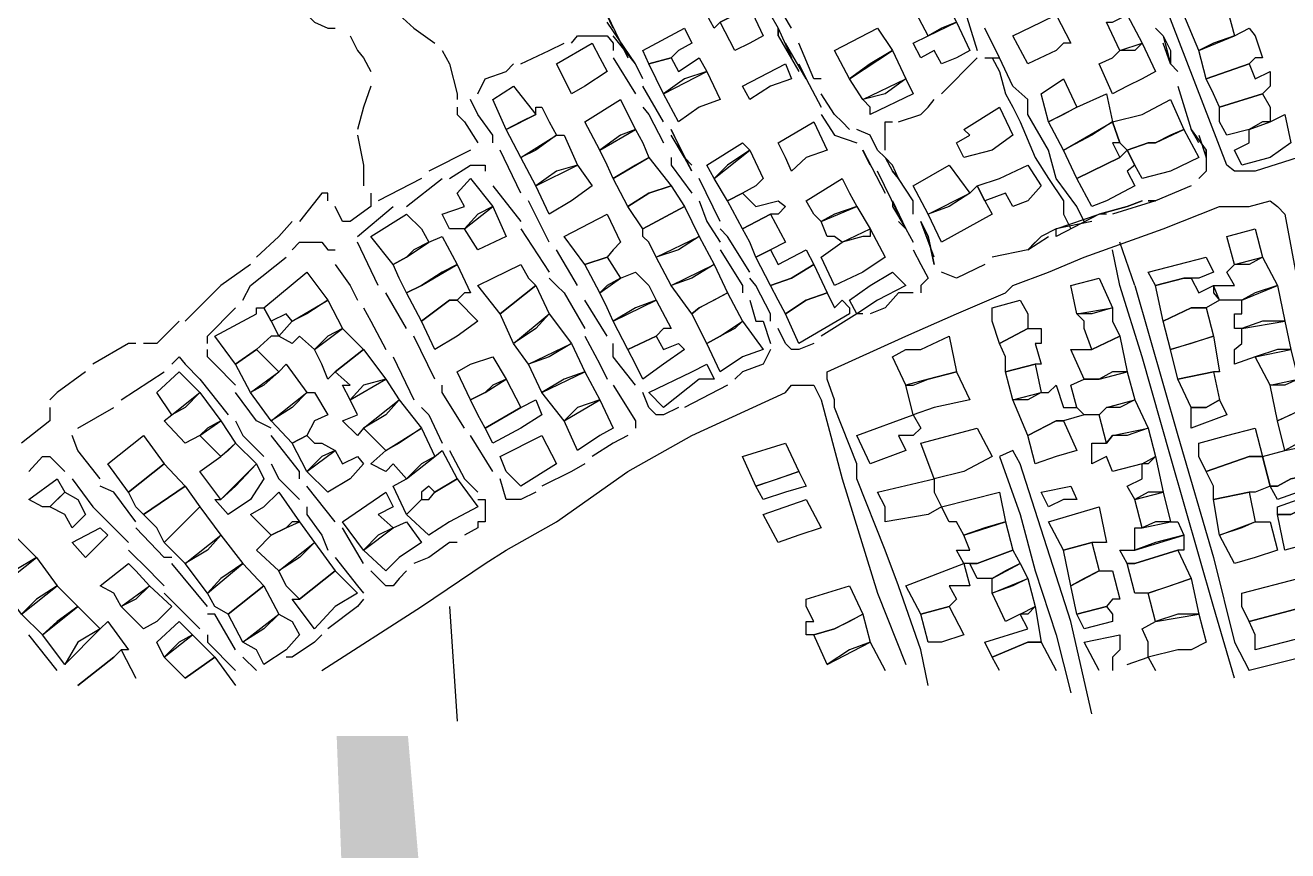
# Model space of a CAD drawing. Header units: millimetres. Extents: x -3588 to 75209, y -3737 to 38254.
# Drawn here: x 18831.5 to 19071.3, y 32644.3 to 32801.1 of the extents above; entities that cross this region are included whole.
import ezdxf

# ---------------------------------------------------------------- set-up
doc = ezdxf.new("R2010")
doc.units = ezdxf.units.MM
doc.layers.add('H', color=250, linetype='Continuous')
doc.layers.add('P', color=253, linetype='Continuous')

msp = doc.modelspace()

# ---------------------------------------------------------------- hatches: boundary and pattern name
at = {"layer": 'H', "linetype": 'Continuous'}
msp.add_hatch(color=256, dxfattribs=at).paths.add_polyline_path([(18891.771, 32636.207), (18890.65, 32666.118), (18904.19, 32666.118), (18906.734, 32636.207), (18891.771, 32636.207), (18891.771, 32636.207)])

# ---------------------------------------------------------------- linework, layer by layer
at = {"layer": 'P'}
for points in [[(19080.054, 32751.658), (19076.101, 32767.742), (19073.285, 32775.935), (19065.091, 32773.391), (19061.138, 32773.391), (19059.73, 32774.527), (19047.599, 32805.862), (19040.813, 32821.946), (19032.635, 32846.512)], [(18943.143, 32800.501), (18940.614, 32805.862), (18939.19, 32807.271)], [(18966.3, 32803.03), (18963.467, 32801.621), (18962.347, 32800.501), (18960.939, 32803.03), (18967.708, 32807.271), (18969.117, 32804.454), (18966.3, 32803.03)], [(18977.022, 32800.501), (18973.07, 32807.271)], [(19005.541, 32800.501), (19002.996, 32799.077), (19000.164, 32804.454), (19005.541, 32807.271), (19008.358, 32801.621), (19005.541, 32800.501)], [(18883.593, 32804.454), (18886.409, 32801.621), (18888.954, 32800.501), (18890.362, 32800.501)], [(18969.117, 32797.668), (18966.3, 32796.26), (18963.467, 32801.621), (18969.117, 32804.454), (18971.661, 32799.077), (18969.117, 32797.668)], [(19008.358, 32804.454), (19009.766, 32804.454), (19012.311, 32796.26)], [(19057.185, 32797.668), (19054.368, 32796.26), (19051.552, 32803.03), (19058.321, 32805.862), (19061.138, 32805.862), (19061.138, 32804.454), (19059.73, 32804.454), (19061.138, 32799.077), (19057.185, 32797.668)], [(18902.493, 32803.03), (18905.326, 32800.501), (18909.279, 32797.668)], [(18942.022, 32803.03), (18945.975, 32794.852)], [(18973.07, 32803.03), (18974.478, 32800.501), (18977.022, 32794.852)], [(19028.682, 32797.668), (19027.274, 32796.26), (19021.913, 32793.716), (19019.08, 32799.077), (19024.441, 32801.621), (19027.274, 32803.03), (19030.091, 32797.668), (19028.682, 32797.668)], [(19042.238, 32796.26), (19039.405, 32796.26), (19036.86, 32801.621), (19037.997, 32801.621), (19040.813, 32803.03), (19043.646, 32797.668), (19042.238, 32796.26)], [(18947.384, 32793.716), (18942.022, 32801.621)], [(18955.561, 32796.26), (18954.153, 32794.852), (18949.928, 32793.716), (18948.792, 32796.26), (18956.698, 32800.501), (18958.106, 32797.668), (18955.561, 32796.26)], [(18974.478, 32800.501), (18974.478, 32799.077), (18978.431, 32792.307)], [(18974.478, 32799.077), (18974.478, 32800.501)], [(18991.986, 32793.716), (18988.033, 32790.899), (18985.216, 32796.26), (18993.394, 32800.501), (18996.211, 32796.26), (18991.986, 32793.716)], [(19008.358, 32794.852), (19005.541, 32793.716), (19004.117, 32796.26), (19001.588, 32794.852), (19000.164, 32797.668), (19002.996, 32799.077), (19008.358, 32801.621), (19010.902, 32796.26), (19008.358, 32794.852)], [(19013.719, 32794.852), (19015.127, 32794.852), (19016.536, 32794.852), (19013.719, 32800.501)], [(19046.19, 32800.501), (19047.599, 32799.077), (19049.007, 32793.716), (19050.415, 32792.307)], [(19065.091, 32794.852), (19063.971, 32793.716), (19055.777, 32790.899), (19054.368, 32796.26), (19061.138, 32799.077), (19063.971, 32800.501), (19065.091, 32799.077), (19066.515, 32794.852), (19065.091, 32794.852)], [(18893.179, 32799.077), (18894.587, 32796.26), (18895.724, 32794.852), (18897.132, 32792.307)], [(18925.651, 32793.716), (18931.012, 32796.26), (18933.828, 32797.668)], [(18937.781, 32789.491), (18935.237, 32788.066), (18933.828, 32790.899), (18932.42, 32793.716), (18939.19, 32797.668), (18940.614, 32794.852), (18942.022, 32792.307), (18937.781, 32789.491)], [(18935.237, 32797.668), (18936.373, 32799.077), (18942.022, 32799.077), (18943.143, 32797.668), (18943.143, 32796.26)], [(18948.792, 32790.899), (18947.384, 32793.716), (18943.143, 32799.077)], [(18979.839, 32790.899), (18975.886, 32797.668)], [(18982.672, 32790.899), (18981.263, 32790.899), (18978.431, 32797.668)], [(19043.646, 32790.899), (19040.813, 32789.491), (19037.997, 32788.066), (19035.452, 32793.716), (19037.997, 32794.852), (19039.405, 32796.26), (19043.646, 32797.668), (19046.19, 32792.307), (19043.646, 32790.899)], [(19047.599, 32799.077), (19049.007, 32796.26), (19049.007, 32793.716), (19047.599, 32797.668)], [(18910.687, 32796.26), (18912.095, 32793.716), (18913.504, 32788.066), (18913.504, 32786.946)], [(18943.143, 32794.852), (18947.384, 32788.066)], [(18956.698, 32790.899), (18952.745, 32788.066), (18951.336, 32790.899), (18949.928, 32793.716), (18954.153, 32794.852), (18955.561, 32792.307), (18959.514, 32794.852), (18960.939, 32792.307), (18956.698, 32790.899)], [(18994.803, 32788.066), (18990.578, 32786.946), (18988.033, 32790.899), (18996.211, 32796.26), (18998.755, 32790.899), (18994.803, 32788.066)], [(19005.541, 32788.066), (19012.311, 32794.852)], [(19015.127, 32794.852), (19016.536, 32792.307), (19017.672, 32788.066), (19019.08, 32785.538), (19020.489, 32782.705), (19023.321, 32775.935), (19025.866, 32771.983), (19028.682, 32767.742), (19028.682, 32765.213), (19030.091, 32762.38)], [(19032.635, 32763.805), (19031.227, 32766.621), (19027.274, 32771.983), (19025.866, 32777.344), (19021.913, 32784.129), (19021.913, 32786.946), (19019.08, 32789.491), (19016.536, 32794.852)], [(18917.457, 32788.066), (18918.865, 32790.899), (18922.818, 32792.307), (18924.242, 32793.716)], [(18973.07, 32789.491), (18969.117, 32786.946), (18967.708, 32789.491), (18975.886, 32793.716), (18977.022, 32790.899), (18973.07, 32789.491)], [(18978.431, 32793.716), (18979.839, 32790.899), (18982.672, 32785.538)], [(19067.924, 32790.899), (19067.924, 32789.491), (19066.515, 32788.066), (19058.321, 32785.538), (19057.185, 32788.066), (19055.777, 32790.899), (19063.971, 32793.716), (19065.091, 32790.899), (19067.924, 32792.307), (19067.924, 32790.899)], [(18959.514, 32785.538), (18955.561, 32782.705), (18952.745, 32788.066), (18960.939, 32792.307), (18963.467, 32786.946), (18959.514, 32785.538)], [(18991.986, 32785.538), (18990.578, 32786.946), (18998.755, 32790.899), (19000.164, 32788.066), (18991.986, 32784.129), (18991.986, 32785.538)], [(19028.682, 32784.129), (19025.866, 32782.705), (19024.441, 32788.066), (19028.682, 32790.899), (19031.227, 32785.538), (19028.682, 32784.129)], [(18897.132, 32789.491), (18895.724, 32785.538), (18894.587, 32781.297)], [(18925.651, 32782.705), (18922.818, 32781.297), (18920.289, 32786.946), (18924.242, 32789.491), (18928.467, 32784.129), (18925.651, 32782.705)], [(18952.745, 32782.705), (18948.792, 32789.491)], [(18988.033, 32781.297), (18986.625, 32782.705), (18985.216, 32784.129), (18982.672, 32788.066)], [(19034.044, 32780.176), (19028.682, 32777.344), (19025.866, 32782.705), (19031.227, 32785.538), (19036.86, 32788.066), (19037.997, 32782.705), (19034.044, 32780.176)], [(19050.415, 32789.491), (19052.96, 32781.297)], [(19066.515, 32782.705), (19063.971, 32781.297), (19059.73, 32780.176), (19058.321, 32782.705), (19058.321, 32785.538), (19066.515, 32788.066), (19067.924, 32785.538), (19067.924, 32782.705), (19066.515, 32782.705)], [(18913.504, 32785.538), (18913.504, 32784.129), (18914.912, 32782.705), (18917.457, 32778.752)], [(18920.289, 32778.752), (18920.289, 32780.176), (18917.457, 32784.129), (18916.048, 32786.946)], [(18928.467, 32777.344), (18925.651, 32775.935), (18922.818, 32781.297), (18928.467, 32784.129), (18928.467, 32785.538), (18929.603, 32785.538), (18931.012, 32782.705), (18932.42, 32780.176), (18928.467, 32777.344)], [(18944.567, 32780.176), (18940.614, 32777.344), (18937.781, 32782.705), (18944.567, 32786.946), (18945.975, 32784.129), (18947.384, 32781.297), (18944.567, 32780.176)], [(18948.792, 32785.538), (18949.928, 32784.129), (18952.745, 32778.752)], [(18997.347, 32782.705), (19001.588, 32784.129), (19002.996, 32785.538), (19004.117, 32786.946)], [(19015.127, 32777.344), (19009.766, 32775.935), (19008.358, 32778.752), (19010.902, 32780.176), (19009.766, 32781.297), (19016.536, 32785.538), (19019.08, 32780.176), (19015.127, 32777.344)], [(19049.007, 32780.176), (19046.19, 32778.752), (19044.766, 32778.752), (19040.813, 32777.344), (19039.405, 32778.752), (19037.997, 32782.705), (19043.646, 32784.129), (19049.007, 32786.946), (19051.552, 32781.297), (19049.007, 32780.176)], [(18982.672, 32784.129), (18985.216, 32780.176), (18989.441, 32778.752)], [(19067.924, 32775.935), (19062.562, 32774.527), (19061.138, 32777.344), (19063.971, 32778.752), (19063.971, 32781.297), (19067.924, 32782.705), (19070.74, 32784.129), (19071.876, 32778.752), (19067.924, 32775.935)], [(18947.384, 32774.527), (18943.143, 32771.983), (18942.022, 32774.527), (18940.614, 32777.344), (18947.384, 32781.297), (18948.792, 32778.752), (18949.928, 32775.935), (18947.384, 32774.527)], [(18958.106, 32773.391), (18954.153, 32781.297)], [(18954.153, 32781.297), (18956.698, 32775.935), (18958.106, 32774.527)], [(18979.839, 32775.935), (18977.022, 32773.391), (18975.886, 32775.935), (18974.478, 32778.752), (18981.263, 32782.705), (18983.792, 32777.344), (18979.839, 32775.935)], [(18996.211, 32774.527), (18994.803, 32775.935), (18993.394, 32777.344), (18991.986, 32780.176), (18989.441, 32781.297)], [(18994.803, 32777.344), (18994.803, 32778.752), (18994.803, 32781.297), (18994.803, 32782.705), (18996.211, 32782.705)], [(19039.405, 32778.752), (19037.997, 32778.752), (19039.405, 32775.935), (19031.227, 32771.983), (19028.682, 32777.344), (19037.997, 32782.705), (19039.405, 32778.752)], [(19049.007, 32773.391), (19043.646, 32771.983), (19042.238, 32774.527), (19040.813, 32777.344), (19044.766, 32778.752), (19046.19, 32778.752), (19051.552, 32781.297), (19054.368, 32775.935), (19049.007, 32773.391)], [(19052.96, 32781.297), (19055.777, 32777.344), (19055.777, 32775.935), (19055.777, 32777.344)], [(19054.368, 32778.752), (19052.96, 32781.297)], [(18894.587, 32780.176), (18895.724, 32774.527), (18895.724, 32770.574)], [(18932.42, 32773.391), (18928.467, 32770.574), (18925.651, 32775.935), (18932.42, 32780.176), (18933.828, 32780.176), (18936.373, 32774.527), (18932.42, 32773.391)], [(18958.106, 32773.391), (18956.698, 32775.935), (18954.153, 32780.176)], [(18964.892, 32774.527), (18962.347, 32771.983), (18960.939, 32774.527), (18967.708, 32778.752), (18969.117, 32777.344), (18964.892, 32774.527)], [(19054.368, 32780.176), (19055.777, 32775.935), (19055.777, 32773.391), (19054.368, 32771.983)], [(18916.048, 32777.344), (18908.142, 32773.391)], [(18925.651, 32769.166), (18921.698, 32777.344)], [(18949.928, 32769.166), (18945.975, 32766.621), (18943.143, 32771.983), (18949.928, 32775.935), (18954.153, 32770.574), (18949.928, 32769.166)], [(18954.153, 32775.935), (18954.153, 32774.527), (18958.106, 32769.166)], [(18970.253, 32770.574), (18967.708, 32769.166), (18964.892, 32767.742), (18962.347, 32771.983), (18969.117, 32777.344), (18971.661, 32771.983), (18970.253, 32770.574)], [(18990.578, 32777.344), (18994.803, 32769.166)], [(18990.578, 32777.344), (18994.803, 32769.166)], [(18991.986, 32774.527), (18990.578, 32777.344)], [(18994.803, 32775.935), (18996.211, 32773.391), (18997.347, 32771.983), (18996.211, 32774.527)], [(19040.813, 32773.391), (19042.238, 32770.574), (19036.86, 32767.742), (19034.044, 32766.621), (19031.227, 32771.983), (19039.405, 32775.935), (19040.813, 32777.344), (19042.238, 32774.527), (19040.813, 32773.391)], [(18912.095, 32771.983), (18916.048, 32774.527), (18917.457, 32774.527), (18918.865, 32774.527), (18918.865, 32773.391)], [(18935.237, 32767.742), (18931.012, 32765.213), (18928.467, 32770.574), (18936.373, 32774.527), (18939.19, 32770.574), (18935.237, 32767.742)], [(18997.347, 32765.213), (18993.394, 32773.391)], [(19000.164, 32765.213), (19000.164, 32767.742), (18997.347, 32771.983), (18996.211, 32773.391)], [(19006.949, 32766.621), (19002.996, 32765.213), (19000.164, 32770.574), (19006.949, 32774.527), (19010.902, 32769.166), (19006.949, 32766.621)], [(19021.913, 32767.742), (19019.08, 32766.621), (19017.672, 32769.166), (19013.719, 32767.742), (19012.311, 32770.574), (19016.536, 32771.983), (19021.913, 32774.527), (19024.441, 32770.574), (19021.913, 32767.742)], [(18906.734, 32771.983), (18898.54, 32767.742)], [(18903.917, 32766.621), (18910.687, 32771.983)], [(18917.457, 32765.213), (18914.912, 32762.38), (18912.095, 32762.38), (18910.687, 32765.213), (18914.912, 32766.621), (18913.504, 32769.166), (18916.048, 32771.983), (18920.289, 32766.621), (18917.457, 32765.213)], [(18963.467, 32763.805), (18959.514, 32771.983)], [(18985.216, 32765.213), (18982.672, 32763.805), (18981.263, 32765.213), (18979.839, 32767.742), (18986.625, 32771.983), (18988.033, 32769.166), (18989.441, 32766.621), (18985.216, 32765.213)], [(18888.954, 32767.742), (18888.954, 32769.166), (18887.818, 32769.166), (18883.593, 32763.805)], [(18897.132, 32769.166), (18897.132, 32766.621)], [(18920.289, 32770.574), (18925.651, 32763.805)], [(18949.928, 32769.166), (18954.153, 32770.574), (18956.698, 32766.621), (18948.792, 32762.38), (18945.975, 32766.621), (18949.928, 32769.166)], [(18974.478, 32765.213), (18973.07, 32765.213), (18967.708, 32762.38), (18964.892, 32767.742), (18967.708, 32769.166), (18970.253, 32766.621), (18974.478, 32767.742), (18975.886, 32766.621), (18974.478, 32765.213)], [(19013.719, 32767.742), (19015.127, 32765.213), (19005.541, 32759.852), (19002.996, 32765.213), (19010.902, 32769.166), (19012.311, 32770.574), (19013.719, 32767.742)], [(19052.96, 32770.574), (19046.19, 32767.742), (19044.766, 32767.742)], [(18897.132, 32766.621), (18893.179, 32763.805), (18891.771, 32763.805), (18890.362, 32766.621)], [(18894.587, 32760.972), (18901.373, 32766.621)], [(18922.818, 32760.972), (18917.457, 32758.427), (18914.912, 32762.38), (18920.289, 32766.621), (18922.818, 32760.972)], [(18931.012, 32759.852), (18927.059, 32767.742)], [(18955.561, 32758.427), (18951.336, 32757.019), (18949.928, 32759.852), (18948.792, 32760.972), (18948.792, 32762.38), (18956.698, 32766.621), (18958.106, 32763.805), (18959.514, 32760.972), (18955.561, 32758.427)], [(18959.514, 32767.742), (18960.939, 32763.805), (18963.467, 32759.852)], [(18991.986, 32760.972), (18990.578, 32760.972), (18986.625, 32759.852), (18985.216, 32760.972), (18983.792, 32760.972), (18982.672, 32763.805), (18989.441, 32766.621), (18991.986, 32762.38), (18991.986, 32760.972)], [(18996.211, 32767.742), (18998.755, 32762.38), (19000.164, 32759.852)], [(18996.211, 32767.742), (18996.211, 32766.621), (18998.755, 32762.38), (18997.347, 32763.805)], [(19025.866, 32754.202), (19032.635, 32757.019), (19047.599, 32762.38), (19058.321, 32766.621), (19063.971, 32766.621), (19067.924, 32767.742), (19069.332, 32766.621), (19070.74, 32765.213), (19073.285, 32751.658), (19074.693, 32746.297), (19076.101, 32740.647), (19080.054, 32727.092), (19081.463, 32724.564), (19084.295, 32711.008), (19086.84, 32702.83), (19088.248, 32694.637), (19089.657, 32689.275), (19089.657, 32686.443), (19086.84, 32685.322), (19085.416, 32683.914), (19063.971, 32678.553)], [(19043.646, 32767.742), (19040.813, 32766.621), (19035.452, 32765.213)], [(19035.452, 32765.213), (19040.813, 32766.621), (19043.646, 32767.742)], [(19044.766, 32767.742), (19046.19, 32767.742), (19037.997, 32765.213)], [(18882.168, 32763.805), (18879.64, 32760.972), (18875.399, 32757.019)], [(18905.326, 32758.427), (18903.917, 32757.019), (18901.373, 32755.611), (18897.132, 32760.972), (18903.917, 32765.213), (18906.734, 32762.38), (18908.142, 32759.852), (18905.326, 32758.427)], [(18943.143, 32758.427), (18942.022, 32757.019), (18937.781, 32755.611), (18933.828, 32760.972), (18942.022, 32765.213), (18944.567, 32759.852), (18943.143, 32758.427)], [(18969.117, 32759.852), (18967.708, 32762.38), (18973.07, 32765.213), (18975.886, 32759.852), (18973.07, 32758.427), (18970.253, 32757.019), (18969.117, 32759.852)], [(19004.117, 32755.611), (19002.996, 32760.972), (19001.588, 32763.805)], [(19001.588, 32763.805), (19002.996, 32760.972), (19004.117, 32755.611)], [(19004.117, 32757.019), (19001.588, 32763.805)], [(19034.044, 32763.805), (19027.274, 32762.38), (19024.441, 32760.972)], [(19035.452, 32765.213), (19027.274, 32760.972)], [(19027.274, 32760.972), (19027.274, 32762.38), (19035.452, 32765.213)], [(19036.86, 32765.213), (19035.452, 32765.213)], [(18925.651, 32762.38), (18931.012, 32754.202)], [(18969.117, 32754.202), (18964.892, 32760.972), (18963.467, 32762.38)], [(18990.578, 32754.202), (18985.216, 32751.658), (18982.672, 32757.019), (18986.625, 32759.852), (18991.986, 32762.38), (18994.803, 32757.019), (18990.578, 32754.202)], [(19063.971, 32755.611), (19061.138, 32755.611), (19059.73, 32760.972), (19065.091, 32762.38), (19066.515, 32757.019), (19063.971, 32755.611)], [(18882.168, 32758.427), (18883.593, 32759.852), (18885.001, 32759.852), (18887.818, 32759.852), (18888.954, 32758.427), (18890.362, 32758.427)], [(18898.54, 32751.658), (18894.587, 32759.852)], [(18910.687, 32754.202), (18906.734, 32751.658), (18903.917, 32750.249), (18902.493, 32753.066), (18901.373, 32755.611), (18903.917, 32757.019), (18908.142, 32759.852), (18910.687, 32760.972), (18913.504, 32755.611), (18910.687, 32754.202)], [(18958.106, 32753.066), (18954.153, 32751.658), (18951.336, 32757.019), (18959.514, 32760.972), (18962.347, 32755.611), (18958.106, 32753.066)], [(19023.321, 32759.852), (19021.913, 32758.427), (19015.127, 32757.019)], [(19024.441, 32760.972), (19021.913, 32758.427), (19025.866, 32760.972)], [(19042.238, 32751.658), (19039.405, 32759.852)], [(18874.263, 32751.658), (18881.048, 32757.019)], [(18936.373, 32751.658), (18932.42, 32758.427)], [(18942.022, 32751.658), (18940.614, 32750.249), (18937.781, 32755.611), (18942.022, 32757.019), (18944.567, 32753.066), (18942.022, 32751.658)], [(18963.467, 32758.427), (18967.708, 32751.658), (18967.708, 32750.249)], [(18981.263, 32755.611), (18977.022, 32753.066), (18973.07, 32751.658), (18970.253, 32757.019), (18973.07, 32758.427), (18974.478, 32755.611), (18979.839, 32758.427), (18981.263, 32755.611)], [(19000.164, 32758.427), (19001.588, 32755.611), (19002.996, 32753.066), (19001.588, 32751.658), (19001.588, 32750.249)], [(19039.405, 32751.658), (19037.997, 32758.427)], [(19054.368, 32753.066), (19052.96, 32753.066), (19051.552, 32753.066), (19046.19, 32751.658), (19044.766, 32754.202), (19050.415, 32755.611), (19055.777, 32757.019), (19057.185, 32754.202), (19054.368, 32753.066)], [(19065.091, 32750.249), (19062.562, 32748.841), (19058.321, 32748.841), (19057.185, 32751.658), (19061.138, 32751.658), (19059.73, 32754.202), (19061.138, 32755.611), (19066.515, 32757.019), (19069.332, 32751.658), (19065.091, 32750.249)], [(18874.263, 32755.611), (18868.629, 32751.658)], [(18885.001, 32746.297), (18882.168, 32744.888), (18881.048, 32746.297), (18878.216, 32744.888), (18876.807, 32747.417), (18885.001, 32754.202), (18888.954, 32748.841), (18885.001, 32746.297)], [(18890.362, 32755.611), (18893.179, 32751.658), (18894.587, 32748.841)], [(18914.912, 32750.249), (18913.504, 32748.841), (18912.095, 32748.841), (18906.734, 32744.888), (18903.917, 32750.249), (18906.734, 32751.658), (18913.504, 32755.611), (18916.048, 32750.249), (18914.912, 32750.249)], [(18920.289, 32753.066), (18925.651, 32755.611), (18927.059, 32753.066), (18928.467, 32751.658), (18921.698, 32746.297), (18917.457, 32751.658), (18920.289, 32753.066)], [(18947.384, 32747.417), (18943.143, 32744.888), (18942.022, 32747.417), (18940.614, 32750.249), (18944.567, 32753.066), (18947.384, 32754.202), (18949.928, 32751.658), (18951.336, 32748.841), (18947.384, 32747.417)], [(18962.347, 32748.841), (18959.514, 32747.417), (18958.106, 32746.297), (18954.153, 32751.658), (18962.347, 32755.611), (18964.892, 32750.249), (18962.347, 32748.841)], [(18974.478, 32748.841), (18973.07, 32751.658), (18977.022, 32753.066), (18981.263, 32755.611), (18983.792, 32750.249), (18979.839, 32748.841), (18975.886, 32746.297), (18974.478, 32748.841)], [(19002.996, 32675.72), (19001.588, 32682.506), (18997.347, 32694.637), (18994.803, 32701.406), (18989.441, 32714.961), (18989.441, 32717.778), (18985.216, 32728.516), (18985.216, 32729.925), (18983.792, 32733.878), (18983.792, 32735.286), (18998.755, 32742.056), (19008.358, 32746.297), (19017.672, 32750.249), (19019.08, 32751.658), (19025.866, 32754.202)], [(18991.986, 32751.658), (18996.211, 32754.202), (18998.755, 32751.658), (18993.394, 32748.841), (18989.441, 32746.297), (18988.033, 32748.841), (18991.986, 32751.658)], [(19013.719, 32755.611), (19008.358, 32753.066), (19005.541, 32754.202)], [(18931.012, 32753.066), (18932.42, 32751.658)], [(18973.07, 32744.888), (18973.07, 32746.297), (18970.253, 32751.658), (18969.117, 32753.066)], [(19034.044, 32746.297), (19031.227, 32746.297), (19030.091, 32751.658), (19035.452, 32753.066), (19037.997, 32747.417), (19034.044, 32746.297)], [(19057.185, 32750.249), (19058.321, 32748.841), (19055.777, 32747.417), (19052.96, 32747.417), (19047.599, 32744.888), (19046.19, 32751.658), (19051.552, 32753.066), (19052.96, 32753.066), (19054.368, 32750.249), (19057.185, 32751.658), (19057.185, 32750.249)], [(18868.629, 32751.658), (18861.844, 32744.888)], [(18872.854, 32748.841), (18874.263, 32751.658)], [(18903.917, 32743.48), (18899.965, 32750.249)], [(18928.467, 32743.48), (18924.242, 32740.647), (18921.698, 32746.297), (18928.467, 32751.658), (18931.012, 32746.297), (18928.467, 32743.48)], [(18932.42, 32751.658), (18933.828, 32750.249), (18937.781, 32743.48)], [(18966.3, 32743.48), (18963.467, 32742.056), (18960.939, 32740.647), (18958.106, 32746.297), (18959.514, 32747.417), (18964.892, 32750.249), (18967.708, 32744.888), (18966.3, 32743.48)], [(18988.033, 32747.417), (18988.033, 32746.297), (18978.431, 32740.647), (18975.886, 32746.297), (18979.839, 32748.841), (18983.792, 32750.249), (18985.216, 32747.417), (18986.625, 32748.841), (18988.033, 32747.417)], [(19000.164, 32750.249), (18997.347, 32750.249), (18994.803, 32747.417), (18991.986, 32746.297)], [(19061.138, 32677.128), (19057.185, 32690.684), (19049.007, 32719.202), (19043.646, 32738.103), (19039.405, 32751.658)], [(19042.238, 32751.658), (19050.415, 32723.155), (19057.185, 32699.998), (19061.138, 32683.914), (19063.971, 32678.553)], [(19066.515, 32744.888), (19062.562, 32743.48), (19061.138, 32743.48), (19061.138, 32746.297), (19062.562, 32746.297), (19062.562, 32748.841), (19069.332, 32751.658), (19070.74, 32744.888), (19066.515, 32744.888)], [(18866.085, 32740.647), (18866.085, 32742.056), (18871.446, 32747.417)], [(18875.399, 32747.417), (18876.807, 32747.417), (18878.216, 32744.888), (18879.64, 32742.056), (18878.216, 32742.056), (18875.399, 32739.527), (18871.446, 32736.694), (18867.493, 32742.056), (18875.399, 32746.297), (18875.399, 32747.417)], [(18888.954, 32742.056), (18886.409, 32739.527), (18883.593, 32742.056), (18882.168, 32740.647), (18879.64, 32742.056), (18882.168, 32744.888), (18888.954, 32748.841), (18891.771, 32743.48), (18888.954, 32742.056)], [(18895.724, 32747.417), (18897.132, 32744.888), (18899.965, 32739.527)], [(18913.504, 32742.056), (18909.279, 32739.527), (18906.734, 32744.888), (18912.095, 32748.841), (18913.504, 32748.841), (18917.457, 32744.888), (18913.504, 32742.056)], [(18942.022, 32742.056), (18937.781, 32748.841)], [(18952.745, 32743.48), (18951.336, 32742.056), (18945.975, 32739.527), (18943.143, 32744.888), (18951.336, 32748.841), (18954.153, 32743.48), (18952.745, 32743.48)], [(18969.117, 32748.841), (18970.253, 32744.888), (18971.661, 32744.888), (18973.07, 32740.647)], [(19015.127, 32744.888), (19015.127, 32747.417), (19020.489, 32748.841), (19021.913, 32746.297), (19021.913, 32743.48), (19016.536, 32740.647), (19015.127, 32744.888)], [(19032.635, 32744.888), (19031.227, 32746.297), (19037.997, 32747.417), (19037.997, 32744.888), (19039.405, 32742.056), (19034.044, 32739.527), (19032.635, 32743.48), (19032.635, 32744.888)], [(19052.96, 32740.647), (19049.007, 32739.527), (19047.599, 32744.888), (19052.96, 32747.417), (19055.777, 32747.417), (19057.185, 32742.056), (19052.96, 32740.647)], [(18860.723, 32744.888), (18856.482, 32740.647), (18853.938, 32740.647)], [(18931.012, 32738.103), (18927.059, 32736.694), (18924.242, 32740.647), (18931.012, 32746.297), (18935.237, 32740.647), (18931.012, 32738.103)], [(18967.708, 32738.103), (18963.467, 32735.286), (18960.939, 32740.647), (18963.467, 32742.056), (18967.708, 32744.888), (18971.661, 32739.527), (18967.708, 32738.103)], [(18990.578, 32746.297), (18989.441, 32746.297), (18982.672, 32742.056)], [(19069.332, 32739.527), (19065.091, 32738.103), (19061.138, 32736.694), (19061.138, 32739.527), (19062.562, 32740.647), (19062.562, 32743.48), (19070.74, 32744.888), (19071.876, 32739.527), (19069.332, 32739.527)], [(18887.818, 32736.694), (18886.409, 32739.527), (18891.771, 32743.48), (18895.724, 32739.527), (18890.362, 32735.286), (18888.954, 32733.878), (18887.818, 32736.694)], [(18981.263, 32740.647), (18978.431, 32739.527), (18977.022, 32739.527), (18975.886, 32740.647), (18974.478, 32743.48)], [(19017.672, 32738.103), (19016.536, 32740.647), (19021.913, 32743.48), (19024.441, 32743.48), (19024.441, 32740.647), (19023.321, 32740.647), (19024.441, 32736.694), (19023.321, 32736.694), (19017.672, 32735.286), (19017.672, 32738.103)], [(18852.53, 32740.647), (18851.121, 32740.647), (18844.352, 32736.694)], [(18909.279, 32733.878), (18905.326, 32742.056)], [(18933.828, 32733.878), (18929.603, 32731.333), (18927.059, 32736.694), (18935.237, 32740.647), (18937.781, 32735.286), (18933.828, 32733.878)], [(18937.781, 32742.056), (18940.614, 32736.694), (18942.022, 32733.878)], [(18947.384, 32732.741), (18943.143, 32738.103), (18943.143, 32740.647)], [(18952.745, 32736.694), (18948.792, 32733.878), (18947.384, 32736.694), (18945.975, 32739.527), (18951.336, 32742.056), (18952.745, 32739.527), (18955.561, 32740.647), (18956.698, 32739.527), (18952.745, 32736.694)], [(18998.755, 32739.527), (19001.588, 32739.527), (19006.949, 32742.056), (19008.358, 32735.286), (19002.996, 32733.878), (18998.755, 32732.741), (18996.211, 32738.103), (18998.755, 32739.527)], [(19037.997, 32735.286), (19035.452, 32733.878), (19032.635, 32733.878), (19030.091, 32739.527), (19031.227, 32739.527), (19034.044, 32739.527), (19039.405, 32742.056), (19040.813, 32735.286), (19037.997, 32735.286)], [(19057.185, 32735.286), (19050.415, 32733.878), (19049.007, 32739.527), (19057.185, 32742.056), (19058.321, 32735.286), (19057.185, 32735.286)], [(18859.315, 32736.694), (18860.723, 32738.103), (18861.844, 32736.694), (18864.676, 32733.878)], [(18871.446, 32732.741), (18867.493, 32736.694), (18866.085, 32738.103), (18866.085, 32739.527)], [(18876.807, 32732.741), (18874.263, 32731.333), (18871.446, 32736.694), (18875.399, 32739.527), (18879.64, 32735.286), (18876.807, 32732.741)], [(18895.724, 32732.741), (18893.179, 32729.925), (18891.771, 32732.741), (18893.179, 32732.741), (18890.362, 32735.286), (18895.724, 32739.527), (18899.965, 32733.878), (18895.724, 32732.741)], [(18901.373, 32738.103), (18905.326, 32729.925)], [(18920.289, 32732.741), (18918.865, 32731.333), (18916.048, 32729.925), (18913.504, 32735.286), (18916.048, 32736.694), (18920.289, 32738.103), (18922.818, 32733.878), (18920.289, 32732.741)], [(18973.07, 32739.527), (18971.661, 32736.694), (18967.708, 32735.286), (18966.3, 32733.878)], [(19070.74, 32732.741), (19067.924, 32732.741), (19065.091, 32738.103), (19071.876, 32739.527), (19073.285, 32733.878), (19070.74, 32732.741)], [(18842.943, 32735.286), (18837.566, 32731.333), (18836.158, 32729.925)], [(18849.713, 32729.925), (18857.891, 32735.286)], [(18861.844, 32728.516), (18859.315, 32727.092), (18856.482, 32731.333), (18860.723, 32735.286), (18864.676, 32731.333), (18861.844, 32728.516)], [(18882.168, 32728.516), (18878.216, 32725.972), (18874.263, 32731.333), (18879.64, 32735.286), (18881.048, 32736.694), (18885.001, 32731.333), (18882.168, 32728.516)], [(18936.373, 32728.516), (18933.828, 32725.972), (18929.603, 32731.333), (18937.781, 32735.286), (18940.614, 32729.925), (18936.373, 32728.516)], [(18960.939, 32733.878), (18959.514, 32733.878), (18952.745, 32728.516), (18949.928, 32731.333), (18958.106, 32735.286), (18960.939, 32736.694), (18962.347, 32733.878), (18960.939, 32733.878)], [(19000.164, 32732.741), (19002.996, 32733.878), (19008.358, 32735.286), (19010.902, 32729.925), (19004.117, 32728.516), (19000.164, 32727.092), (18998.755, 32732.741), (19000.164, 32732.741)], [(19021.913, 32729.925), (19019.08, 32729.925), (19017.672, 32735.286), (19023.321, 32736.694), (19024.441, 32731.333), (19021.913, 32729.925)], [(19039.405, 32728.516), (19036.86, 32728.516), (19035.452, 32727.092), (19032.635, 32727.092), (19031.227, 32728.516), (19030.091, 32732.741), (19032.635, 32733.878), (19035.452, 32733.878), (19040.813, 32735.286), (19042.238, 32729.925), (19039.405, 32728.516)], [(19055.777, 32728.516), (19052.96, 32728.516), (19050.415, 32733.878), (19057.185, 32735.286), (19058.321, 32729.925), (19055.777, 32728.516)], [(18864.676, 32733.878), (18870.038, 32727.092)], [(18887.818, 32678.553), (18906.734, 32690.684), (18918.865, 32698.878), (18922.818, 32701.406), (18932.42, 32706.767), (18945.975, 32716.37), (18958.106, 32723.155), (18975.886, 32731.333), (18977.022, 32732.741)], [(18899.965, 32727.092), (18895.724, 32724.564), (18894.587, 32723.155), (18891.771, 32725.972), (18894.587, 32727.092), (18893.179, 32729.925), (18899.965, 32733.878), (18902.493, 32729.925), (18899.965, 32727.092)], [(18914.912, 32724.564), (18910.687, 32731.333), (18910.687, 32732.741)], [(18917.457, 32727.092), (18916.048, 32729.925), (18918.865, 32731.333), (18922.818, 32733.878), (18925.651, 32728.516), (18918.865, 32724.564), (18917.457, 32727.092)], [(18943.143, 32732.741), (18947.384, 32725.972), (18947.384, 32724.564)], [(18964.892, 32732.741), (18956.698, 32728.516)], [(18977.022, 32732.741), (18978.431, 32732.741), (18981.263, 32732.741), (18982.672, 32729.925), (18986.625, 32714.961), (18993.394, 32693.228), (18998.755, 32679.673)], [(19031.227, 32728.516), (19032.635, 32727.092), (19028.682, 32725.972), (19027.274, 32725.972), (19021.913, 32723.155), (19019.08, 32729.925), (19024.441, 32731.333), (19025.866, 32731.333), (19027.274, 32732.741), (19028.682, 32728.516), (19031.227, 32728.516)], [(19071.876, 32727.092), (19069.332, 32725.972), (19067.924, 32732.741), (19073.285, 32733.878), (19074.693, 32728.516), (19071.876, 32727.092)], [(18866.085, 32724.564), (18864.676, 32723.155), (18861.844, 32721.731), (18857.891, 32725.972), (18859.315, 32727.092), (18864.676, 32731.333), (18868.629, 32725.972), (18866.085, 32724.564)], [(18878.216, 32724.564), (18875.399, 32725.972), (18871.446, 32731.333)], [(18886.409, 32725.972), (18885.001, 32723.155), (18882.168, 32721.731), (18878.216, 32725.972), (18885.001, 32731.333), (18886.409, 32731.333), (18888.954, 32727.092), (18886.409, 32725.972)], [(18955.561, 32728.516), (18952.745, 32727.092), (18951.336, 32727.092), (18949.928, 32728.516), (18948.792, 32731.333)], [(18836.158, 32728.516), (18836.158, 32725.972), (18830.797, 32721.731)], [(18841.519, 32724.564), (18848.305, 32728.516)], [(18902.493, 32721.731), (18899.965, 32720.323), (18895.724, 32724.564), (18902.493, 32729.925), (18906.734, 32724.564), (18902.493, 32721.731)], [(18906.734, 32728.516), (18908.142, 32727.092), (18910.687, 32721.731)], [(18925.651, 32724.564), (18920.289, 32721.731), (18918.865, 32724.564), (18925.651, 32728.516), (18928.467, 32729.925), (18929.603, 32727.092), (18925.651, 32724.564)], [(18940.614, 32723.155), (18936.373, 32720.323), (18933.828, 32725.972), (18940.614, 32729.925), (18943.143, 32724.564), (18940.614, 32723.155)], [(19040.813, 32723.155), (19037.997, 32723.155), (19036.86, 32721.731), (19035.452, 32727.092), (19036.86, 32728.516), (19042.238, 32729.925), (19044.766, 32724.564), (19040.813, 32723.155)], [(19055.777, 32728.516), (19058.321, 32729.925), (19059.73, 32727.092), (19052.96, 32724.564), (19052.96, 32728.516), (19055.777, 32728.516)], [(19073.285, 32721.731), (19070.74, 32720.323), (19069.332, 32725.972), (19074.693, 32728.516), (19077.51, 32721.731), (19073.285, 32721.731)], [(18870.038, 32720.323), (18868.629, 32719.202), (18864.676, 32723.155), (18868.629, 32725.972), (18871.446, 32721.731), (18870.038, 32720.323)], [(18871.446, 32725.972), (18872.854, 32723.155), (18876.807, 32719.202)], [(19000.164, 32723.155), (18997.347, 32723.155), (18998.755, 32720.323), (18991.986, 32717.778), (18989.441, 32723.155), (19000.164, 32727.092), (19001.588, 32724.564), (19000.164, 32723.155)], [(19027.274, 32719.202), (19023.321, 32717.778), (19021.913, 32723.155), (19027.274, 32725.972), (19028.682, 32725.972), (19031.227, 32720.323), (19027.274, 32719.202)], [(18845.76, 32714.961), (18841.519, 32720.323), (18840.399, 32723.155)], [(18857.891, 32717.778), (18851.121, 32712.417), (18847.168, 32717.778), (18853.938, 32723.155), (18857.891, 32717.778)], [(18883.593, 32714.961), (18883.593, 32716.37), (18878.216, 32723.155)], [(18887.818, 32719.202), (18885.001, 32716.37), (18882.168, 32721.731), (18885.001, 32723.155), (18886.409, 32721.731), (18887.818, 32721.731), (18890.362, 32720.323), (18887.818, 32719.202)], [(18906.734, 32717.778), (18903.917, 32714.961), (18901.373, 32717.778), (18899.965, 32716.37), (18897.132, 32717.778), (18899.965, 32720.323), (18906.734, 32724.564), (18909.279, 32719.202), (18906.734, 32717.778)], [(18920.289, 32716.37), (18916.048, 32723.155)], [(18922.818, 32716.37), (18921.698, 32719.202), (18929.603, 32723.155), (18932.42, 32717.778), (18925.651, 32713.553), (18922.818, 32716.37)], [(18945.975, 32723.155), (18943.143, 32721.731), (18939.19, 32719.202)], [(19009.766, 32716.37), (19004.117, 32714.961), (19001.588, 32721.731), (19012.311, 32724.564), (19015.127, 32719.202), (19009.766, 32716.37)], [(19044.766, 32717.778), (19043.646, 32717.778), (19037.997, 32716.37), (19036.86, 32719.202), (19034.044, 32717.778), (19034.044, 32721.731), (19036.86, 32721.731), (19037.997, 32723.155), (19044.766, 32724.564), (19046.19, 32719.202), (19044.766, 32717.778)], [(19054.368, 32719.202), (19054.368, 32721.731), (19059.73, 32723.155), (19065.091, 32724.564), (19066.515, 32719.202), (19063.971, 32719.202), (19055.777, 32716.37), (19054.368, 32719.202)], [(18871.446, 32713.553), (18868.629, 32711.008), (18864.676, 32716.37), (18868.629, 32719.202), (18871.446, 32721.731), (18875.399, 32717.778), (18871.446, 32713.553)], [(18974.478, 32714.961), (18970.253, 32713.553), (18967.708, 32719.202), (18975.886, 32721.731), (18978.431, 32716.37), (18974.478, 32714.961)], [(19070.74, 32720.323), (19077.51, 32721.731), (19078.646, 32716.37), (19071.876, 32714.961), (19069.332, 32713.553), (19067.924, 32713.553), (19066.515, 32719.202), (19070.74, 32720.323)], [(18832.205, 32716.37), (18834.749, 32719.202), (18836.158, 32719.202), (18837.566, 32717.778), (18838.99, 32716.37)], [(18893.179, 32714.961), (18888.954, 32712.417), (18885.001, 32716.37), (18890.362, 32720.323), (18891.771, 32717.778), (18894.587, 32719.202), (18895.724, 32717.778), (18893.179, 32714.961)], [(18913.504, 32714.961), (18909.279, 32712.417), (18908.142, 32713.553), (18906.734, 32712.417), (18906.734, 32711.008), (18903.917, 32708.192), (18901.373, 32713.553), (18903.917, 32714.961), (18909.279, 32719.202), (18910.687, 32720.323), (18913.504, 32714.961)], [(18912.095, 32720.323), (18914.912, 32714.961), (18917.457, 32712.417)], [(19034.044, 32670.359), (19030.091, 32687.867), (19020.489, 32717.778), (19019.08, 32720.323), (19016.536, 32719.202), (19020.489, 32708.192), (19023.321, 32697.453), (19027.274, 32685.322), (19030.091, 32674.312)], [(19044.766, 32712.417), (19042.238, 32711.008), (19040.813, 32713.553), (19043.646, 32714.961), (19043.646, 32717.778), (19046.19, 32719.202), (19047.599, 32712.417), (19044.766, 32712.417)], [(19057.185, 32713.553), (19055.777, 32716.37), (19063.971, 32719.202), (19066.515, 32719.202), (19067.924, 32713.553), (19065.091, 32712.417), (19063.971, 32712.417), (19057.185, 32711.008), (19057.185, 32713.553)], [(18852.53, 32709.6), (18851.121, 32712.417), (18857.891, 32717.778), (18861.844, 32713.553), (18853.938, 32708.192), (18852.53, 32709.6)], [(18874.263, 32711.008), (18870.038, 32708.192), (18867.493, 32711.008), (18868.629, 32711.008), (18875.399, 32717.778), (18876.807, 32714.961), (18874.263, 32711.008)], [(18878.216, 32717.778), (18879.64, 32714.961), (18881.048, 32713.553), (18883.593, 32711.008)], [(18937.781, 32717.778), (18935.237, 32716.37), (18929.603, 32713.553)], [(18975.886, 32712.417), (18971.661, 32711.008), (18970.253, 32713.553), (18978.431, 32716.37), (18979.839, 32713.553), (18975.886, 32712.417)], [(19077.51, 32709.6), (19074.693, 32709.6), (19071.876, 32708.192), (19069.332, 32708.192), (19069.332, 32709.6), (19073.285, 32711.008), (19073.285, 32712.417), (19069.332, 32711.008), (19067.924, 32713.553), (19069.332, 32713.553), (19071.876, 32714.961), (19078.646, 32716.37), (19080.054, 32711.008), (19077.51, 32709.6)], [(18836.158, 32709.6), (18834.749, 32709.6), (18832.205, 32711.008), (18837.566, 32714.961), (18838.99, 32712.417), (18836.158, 32709.6)], [(18840.399, 32714.961), (18844.352, 32709.6)], [(18852.53, 32706.767), (18848.305, 32712.417), (18845.76, 32713.553)], [(18856.482, 32705.647), (18853.938, 32708.192), (18861.844, 32713.553), (18864.676, 32709.6), (18857.891, 32702.83), (18856.482, 32705.647)], [(18890.362, 32706.767), (18885.001, 32713.553)], [(18908.142, 32711.008), (18909.279, 32712.417), (18913.504, 32714.961), (18917.457, 32709.6), (18912.095, 32706.767), (18908.142, 32704.239), (18903.917, 32708.192), (18906.734, 32711.008), (18908.142, 32711.008)], [(18928.467, 32712.417), (18925.651, 32711.008), (18922.818, 32711.008), (18921.698, 32714.961)], [(18994.803, 32709.6), (18993.394, 32712.417), (19004.117, 32714.961), (19004.117, 32712.417), (19005.541, 32709.6), (19002.996, 32708.192), (18994.803, 32706.767), (18994.803, 32709.6)], [(19028.682, 32711.008), (19025.866, 32709.6), (19024.441, 32712.417), (19030.091, 32713.553), (19031.227, 32711.008), (19028.682, 32711.008)], [(18837.566, 32711.008), (18838.99, 32712.417), (18841.519, 32711.008), (18842.943, 32708.192), (18840.399, 32705.647), (18838.99, 32708.192), (18836.158, 32709.6), (18837.566, 32711.008)], [(18882.168, 32706.767), (18881.048, 32705.647), (18878.216, 32704.239), (18874.263, 32708.192), (18876.807, 32709.6), (18879.64, 32712.417), (18883.593, 32706.767), (18882.168, 32706.767)], [(18898.54, 32704.239), (18895.724, 32701.406), (18891.771, 32706.767), (18899.965, 32712.417), (18901.373, 32709.6), (18898.54, 32708.192), (18901.373, 32705.647), (18898.54, 32704.239)], [(18917.457, 32711.008), (18918.865, 32711.008), (18918.865, 32709.6), (18918.865, 32708.192), (18918.865, 32706.767), (18917.457, 32706.767), (18917.457, 32705.647), (18914.912, 32704.239)], [(18978.431, 32704.239), (18974.478, 32702.83), (18971.661, 32708.192), (18979.839, 32711.008), (18982.672, 32705.647), (18978.431, 32704.239)], [(19013.719, 32705.647), (19009.766, 32704.239), (19008.358, 32706.767), (19006.949, 32706.767), (19005.541, 32709.6), (19016.536, 32712.417), (19017.672, 32706.767), (19013.719, 32705.647)], [(19046.19, 32706.767), (19043.646, 32705.647), (19042.238, 32711.008), (19047.599, 32712.417), (19049.007, 32706.767), (19046.19, 32706.767)], [(19062.562, 32705.647), (19058.321, 32704.239), (19057.185, 32711.008), (19063.971, 32712.417), (19065.091, 32706.767), (19062.562, 32705.647)], [(19078.646, 32704.239), (19076.101, 32702.83), (19070.74, 32701.406), (19069.332, 32708.192), (19071.876, 32708.192), (19074.693, 32709.6), (19080.054, 32711.008), (19081.463, 32705.647), (19078.646, 32704.239)], [(18844.352, 32709.6), (18847.168, 32706.767), (18851.121, 32702.83)], [(18866.085, 32701.406), (18861.844, 32698.878), (18857.891, 32702.83), (18864.676, 32709.6), (18868.629, 32704.239), (18866.085, 32701.406)], [(18885.001, 32709.6), (18885.001, 32708.192), (18887.818, 32704.239), (18888.954, 32701.406)], [(19035.452, 32702.83), (19034.044, 32702.83), (19028.682, 32701.406), (19025.866, 32706.767), (19035.452, 32709.6), (19036.86, 32702.83), (19035.452, 32702.83)], [(18883.593, 32699.998), (18879.64, 32697.453), (18875.399, 32701.406), (18878.216, 32704.239), (18881.048, 32705.647), (18883.593, 32706.767), (18886.409, 32702.83), (18883.593, 32699.998)], [(18902.493, 32699.998), (18899.965, 32697.453), (18895.724, 32701.406), (18901.373, 32705.647), (18903.917, 32706.767), (18906.734, 32702.83), (18902.493, 32699.998)], [(19019.08, 32701.406), (19012.311, 32698.878), (19010.902, 32698.878), (19009.766, 32698.878), (19008.358, 32701.406), (19010.902, 32701.406), (19009.766, 32704.239), (19017.672, 32706.767), (19019.08, 32701.406)], [(19046.19, 32702.83), (19042.238, 32701.406), (19042.238, 32705.647), (19043.646, 32705.647), (19049.007, 32706.767), (19050.415, 32706.767), (19051.552, 32704.239), (19046.19, 32702.83)], [(19065.091, 32699.998), (19061.138, 32698.878), (19058.321, 32704.239), (19065.091, 32706.767), (19067.924, 32706.767), (19069.332, 32701.406), (19065.091, 32699.998)], [(18829.388, 32697.453), (18826.844, 32694.637), (18822.619, 32698.878), (18827.98, 32702.83), (18829.388, 32704.239), (18833.613, 32699.998), (18829.388, 32697.453)], [(18845.76, 32705.647), (18847.168, 32704.239), (18842.943, 32699.998), (18840.399, 32702.83), (18845.76, 32705.647)], [(18859.315, 32699.998), (18857.891, 32699.998), (18852.53, 32705.647)], [(18868.629, 32696.045), (18866.085, 32693.228), (18861.844, 32698.878), (18868.629, 32704.239), (18872.854, 32698.878), (18868.629, 32696.045)], [(18895.724, 32698.878), (18891.771, 32705.647)], [(19051.552, 32701.406), (19050.415, 32701.406), (19042.238, 32698.878), (19040.813, 32698.878), (19039.405, 32701.406), (19042.238, 32701.406), (19051.552, 32704.239), (19051.552, 32701.406)], [(18851.121, 32701.406), (18855.074, 32697.453), (18856.482, 32696.045), (18857.891, 32694.637)], [(18881.048, 32694.637), (18879.64, 32697.453), (18886.409, 32702.83), (18890.362, 32697.453), (18883.593, 32692.092), (18881.048, 32694.637)], [(18913.504, 32702.83), (18912.095, 32702.83), (18908.142, 32699.998), (18905.326, 32698.878)], [(19017.672, 32697.453), (19015.127, 32696.045), (19012.311, 32696.045), (19010.902, 32698.878), (19012.311, 32698.878), (19019.08, 32701.406), (19020.489, 32698.878), (19017.672, 32697.453)], [(19032.635, 32696.045), (19030.091, 32694.637), (19028.682, 32701.406), (19034.044, 32702.83), (19035.452, 32697.453), (19032.635, 32696.045)], [(19049.007, 32694.637), (19044.766, 32693.228), (19042.238, 32693.228), (19040.813, 32698.878), (19042.238, 32698.878), (19050.415, 32701.406), (19052.96, 32696.045), (19049.007, 32694.637)], [(18833.613, 32692.092), (18830.797, 32689.275), (18826.844, 32694.637), (18833.613, 32699.998), (18837.566, 32694.637), (18833.613, 32692.092)], [(18890.362, 32699.998), (18894.587, 32694.637), (18895.724, 32693.228)], [(18852.53, 32692.092), (18849.713, 32690.684), (18848.305, 32693.228), (18845.76, 32694.637), (18851.121, 32698.878), (18852.53, 32697.453), (18855.074, 32694.637), (18852.53, 32692.092)], [(18866.085, 32690.684), (18859.315, 32698.878)], [(18867.493, 32690.684), (18866.085, 32693.228), (18872.854, 32698.878), (18876.807, 32694.637), (18870.038, 32689.275), (18867.493, 32690.684)], [(18890.362, 32690.684), (18886.409, 32686.443), (18882.168, 32692.092), (18883.593, 32692.092), (18890.362, 32697.453), (18894.587, 32693.228), (18890.362, 32690.684)], [(18903.917, 32697.453), (18902.493, 32696.045), (18901.373, 32694.637), (18899.965, 32694.637), (18897.132, 32697.453)], [(19010.902, 32694.637), (19006.949, 32694.637), (19008.358, 32692.092), (19006.949, 32690.684), (19001.588, 32689.275), (18998.755, 32694.637), (19009.766, 32698.878), (19010.902, 32694.637)], [(19019.08, 32694.637), (19015.127, 32693.228), (19015.127, 32696.045), (19020.489, 32698.878), (19021.913, 32696.045), (19019.08, 32694.637)], [(19037.997, 32692.092), (19036.86, 32690.684), (19031.227, 32689.275), (19030.091, 32694.637), (19035.452, 32697.453), (19037.997, 32697.453), (19039.405, 32692.092), (19037.997, 32692.092)], [(18837.566, 32687.867), (18834.749, 32685.322), (18830.797, 32689.275), (18837.566, 32694.637), (18841.519, 32690.684), (18837.566, 32687.867)], [(18856.482, 32687.867), (18853.938, 32686.443), (18849.713, 32690.684), (18855.074, 32694.637), (18859.315, 32690.684), (18856.482, 32687.867)], [(18876.807, 32686.443), (18872.854, 32683.914), (18870.038, 32689.275), (18876.807, 32694.637), (18879.64, 32689.275), (18876.807, 32686.443)], [(18988.033, 32687.867), (18985.216, 32686.443), (18981.263, 32685.322), (18979.839, 32685.322), (18979.839, 32687.867), (18981.263, 32687.867), (18979.839, 32690.684), (18979.839, 32692.092), (18988.033, 32694.637), (18990.578, 32689.275), (18988.033, 32687.867)], [(19021.913, 32689.275), (19020.489, 32689.275), (19017.672, 32687.867), (19015.127, 32693.228), (19021.913, 32696.045), (19023.321, 32690.684), (19021.913, 32689.275)], [(19050.415, 32689.275), (19046.19, 32687.867), (19044.766, 32693.228), (19052.96, 32696.045), (19054.368, 32689.275), (19050.415, 32689.275)], [(19062.562, 32690.684), (19062.562, 32693.228), (19073.285, 32696.045), (19074.693, 32690.684), (19063.971, 32687.867), (19062.562, 32690.684)], [(18857.891, 32693.228), (18864.676, 32686.443)], [(18895.724, 32692.092), (18894.587, 32690.684), (18888.954, 32686.443)], [(18841.519, 32683.914), (18838.99, 32679.673), (18834.749, 32685.322), (18841.519, 32690.684), (18845.76, 32686.443), (18841.519, 32683.914)], [(18912.095, 32690.684), (18913.504, 32668.951)], [(19005.541, 32683.914), (19002.996, 32683.914), (19001.588, 32689.275), (19006.949, 32690.684), (19009.766, 32685.322), (19005.541, 32683.914)], [(19023.321, 32683.914), (19021.913, 32683.914), (19015.127, 32681.081), (19013.719, 32683.914), (19021.913, 32686.443), (19020.489, 32689.275), (19023.321, 32690.684), (19024.441, 32683.914), (19023.321, 32683.914)], [(19037.997, 32689.275), (19037.997, 32687.867), (19032.635, 32686.443), (19031.227, 32689.275), (19036.86, 32690.684), (19037.997, 32689.275)], [(19065.091, 32685.322), (19063.971, 32687.867), (19074.693, 32690.684), (19074.693, 32687.867), (19076.101, 32685.322), (19065.091, 32682.506), (19065.091, 32685.322)], [(18838.99, 32679.673), (18845.76, 32686.443), (18847.168, 32687.867), (18851.121, 32682.506), (18849.713, 32682.506), (18848.305, 32681.081), (18841.519, 32675.72)], [(18860.723, 32683.914), (18857.891, 32681.081), (18856.482, 32683.914), (18860.723, 32687.867), (18863.268, 32685.322), (18860.723, 32683.914)], [(18871.446, 32682.506), (18867.493, 32689.275), (18866.085, 32689.275)], [(18881.048, 32682.506), (18876.807, 32679.673), (18875.399, 32682.506), (18872.854, 32683.914), (18879.64, 32689.275), (18882.168, 32687.867), (18883.593, 32685.322), (18881.048, 32682.506)], [(18988.033, 32682.506), (18983.792, 32679.673), (18981.263, 32685.322), (18985.216, 32686.443), (18990.578, 32689.275), (18991.986, 32683.914), (18988.033, 32682.506)], [(19052.96, 32682.506), (19050.415, 32682.506), (19044.766, 32681.081), (19044.766, 32683.914), (19043.646, 32686.443), (19046.19, 32687.867), (19054.368, 32689.275), (19055.777, 32683.914), (19052.96, 32682.506)], [(18837.566, 32678.553), (18832.205, 32685.322)], [(18864.676, 32683.914), (18867.493, 32681.081), (18861.844, 32677.128), (18857.891, 32681.081), (18863.268, 32685.322), (18864.676, 32683.914)], [(18866.085, 32685.322), (18866.085, 32683.914), (18871.446, 32678.553)], [(18887.818, 32685.322), (18886.409, 32683.914), (18882.168, 32681.081), (18881.048, 32681.081)], [(19035.452, 32678.553), (19032.635, 32683.914), (19039.405, 32685.322), (19039.405, 32682.506), (19037.997, 32681.081), (19037.997, 32678.553)], [(18841.519, 32675.72), (18848.305, 32681.081), (18849.713, 32682.506), (18852.53, 32677.128)], [(18983.792, 32679.673), (18991.986, 32683.914), (18994.803, 32678.553)], [(19016.536, 32678.553), (19015.127, 32681.081), (19021.913, 32683.914), (19024.441, 32683.914), (19027.274, 32678.553)], [(18861.844, 32677.128), (18867.493, 32681.081), (18871.446, 32675.72)], [(18875.399, 32678.553), (18872.854, 32681.081)], [(19040.813, 32679.673), (19044.766, 32681.081), (19046.19, 32678.553)]]:
    msp.add_lwpolyline(points, dxfattribs=at)

doc.saveas('drawing.dxf')
